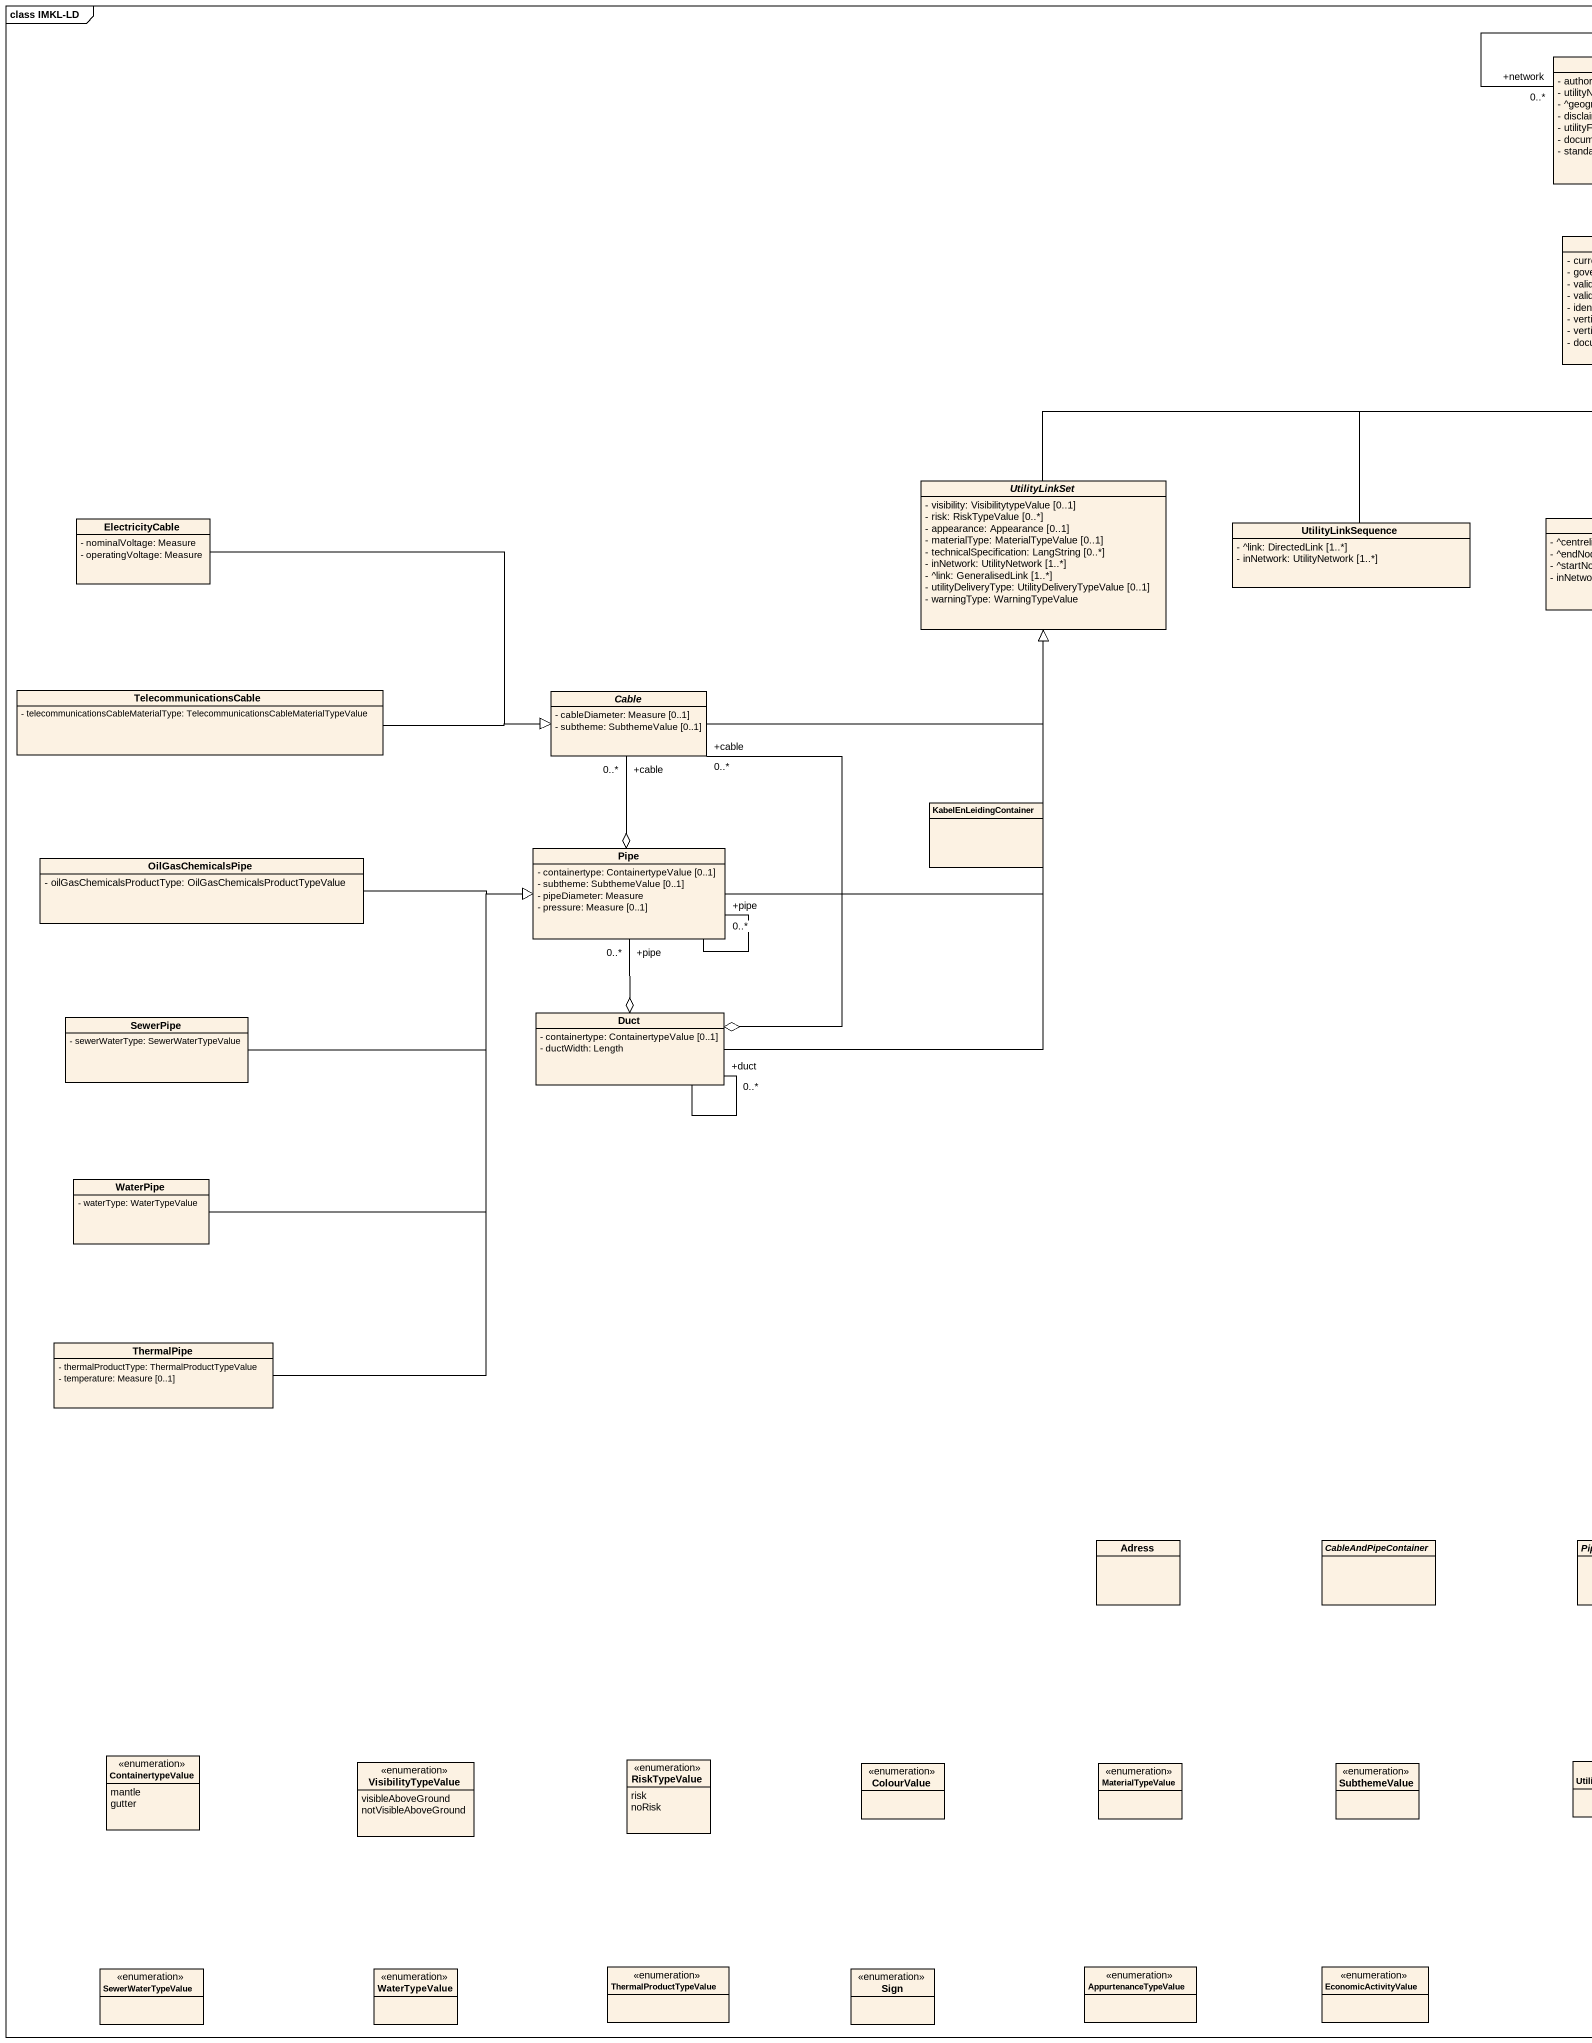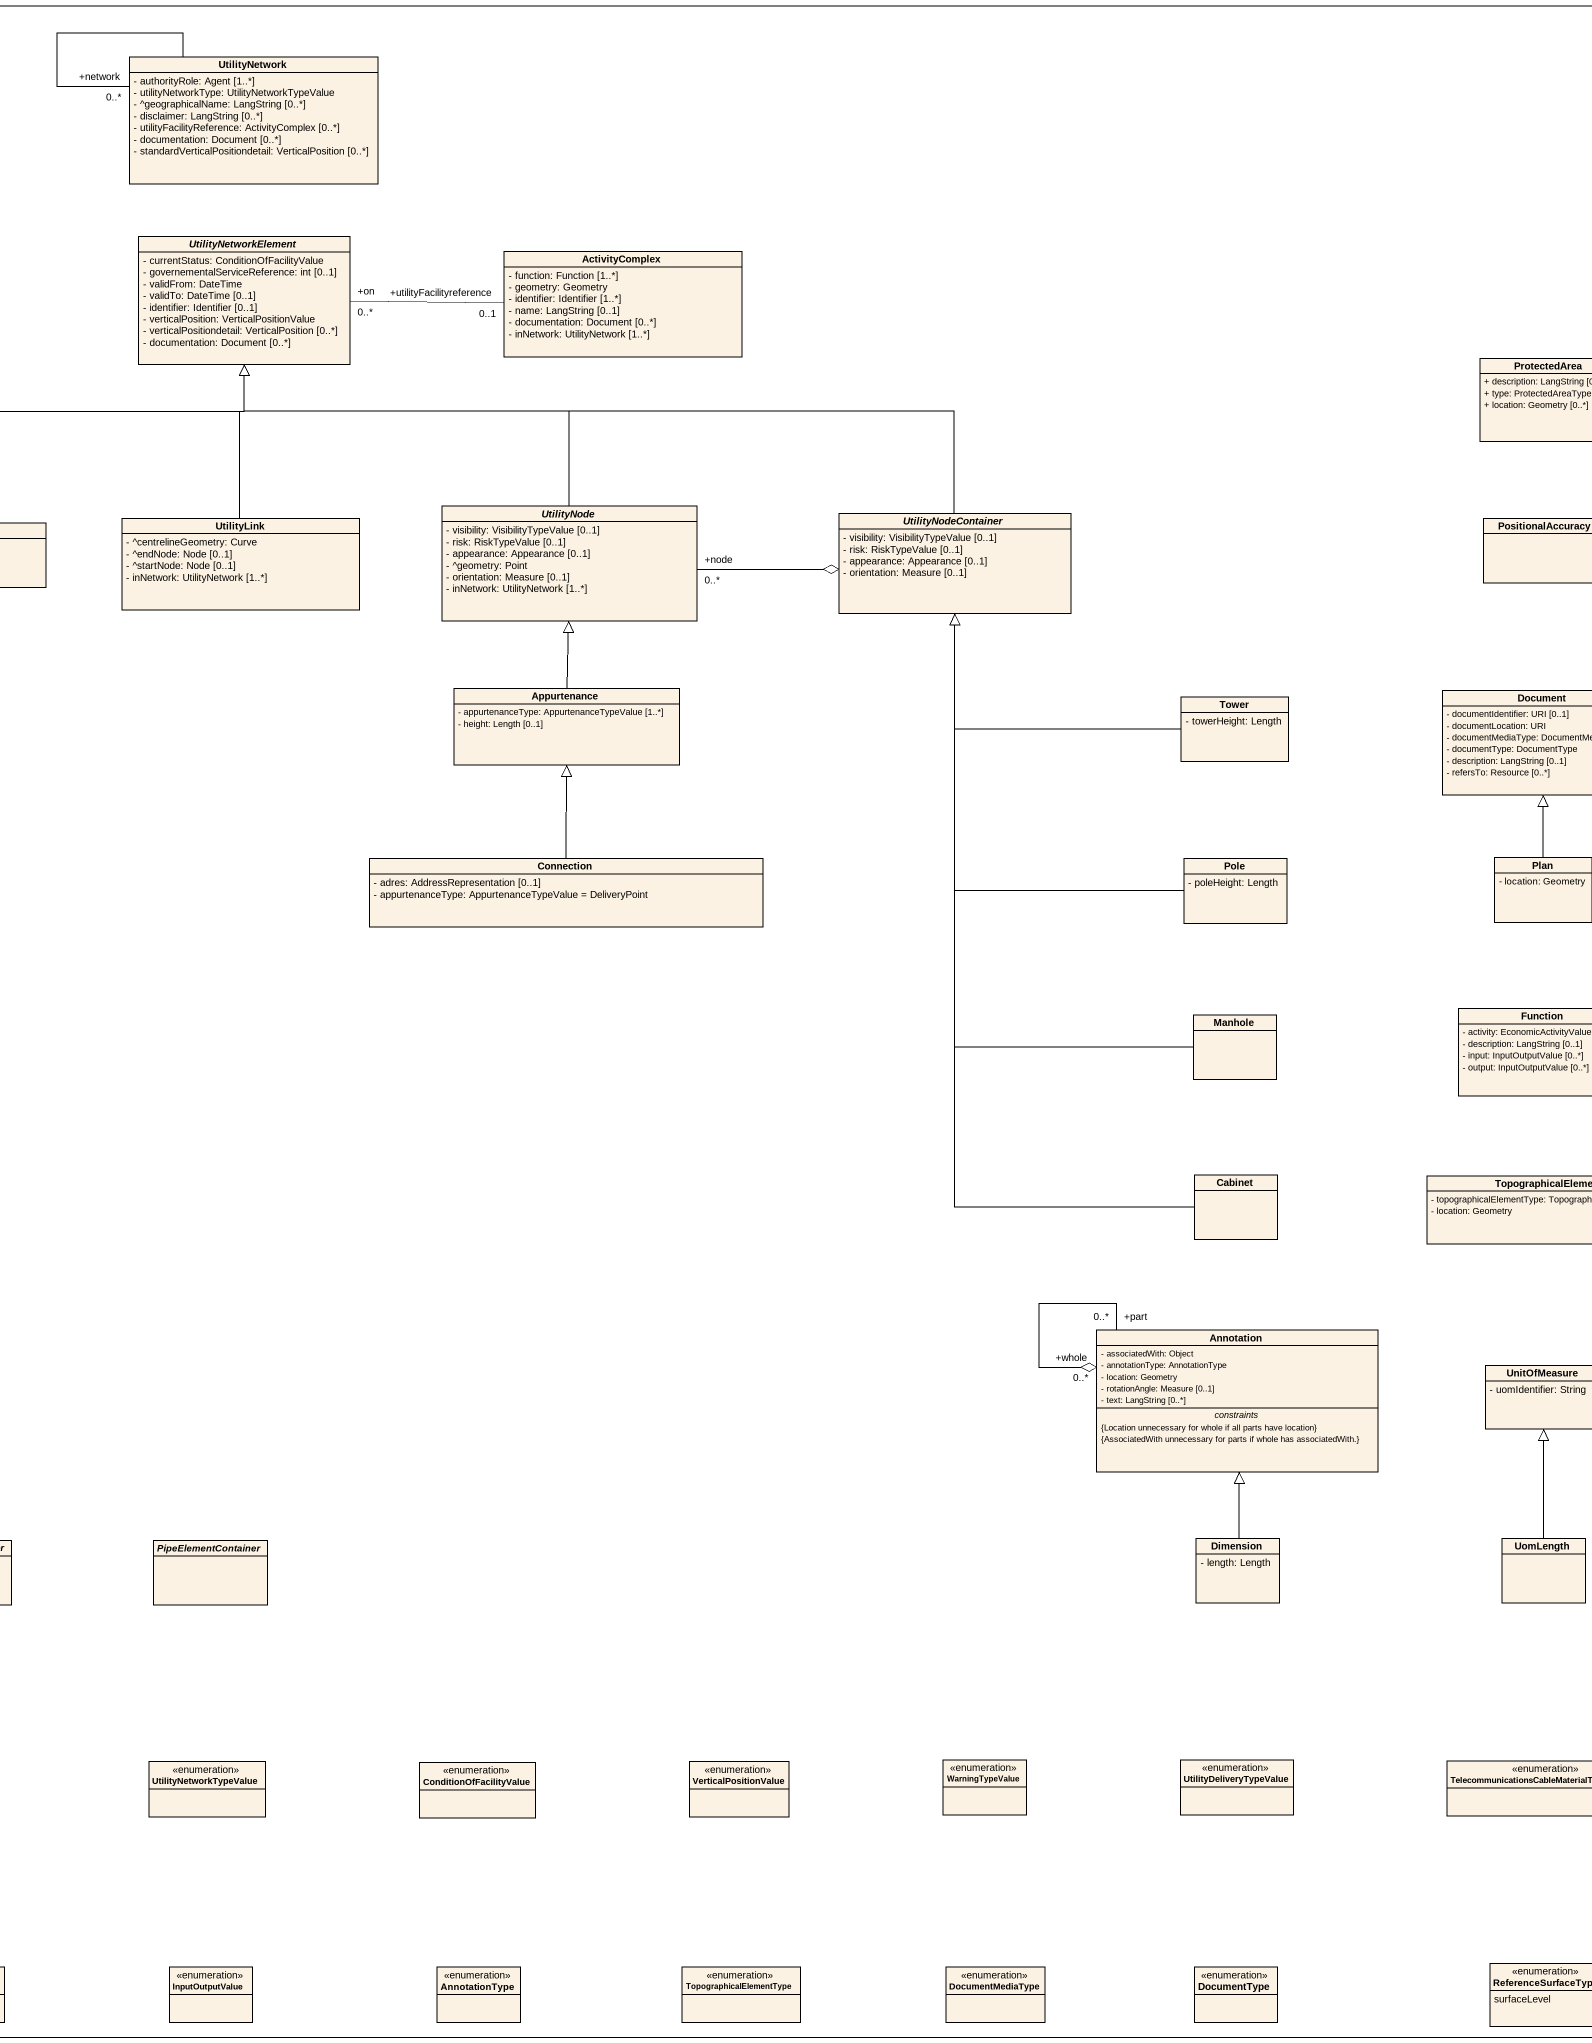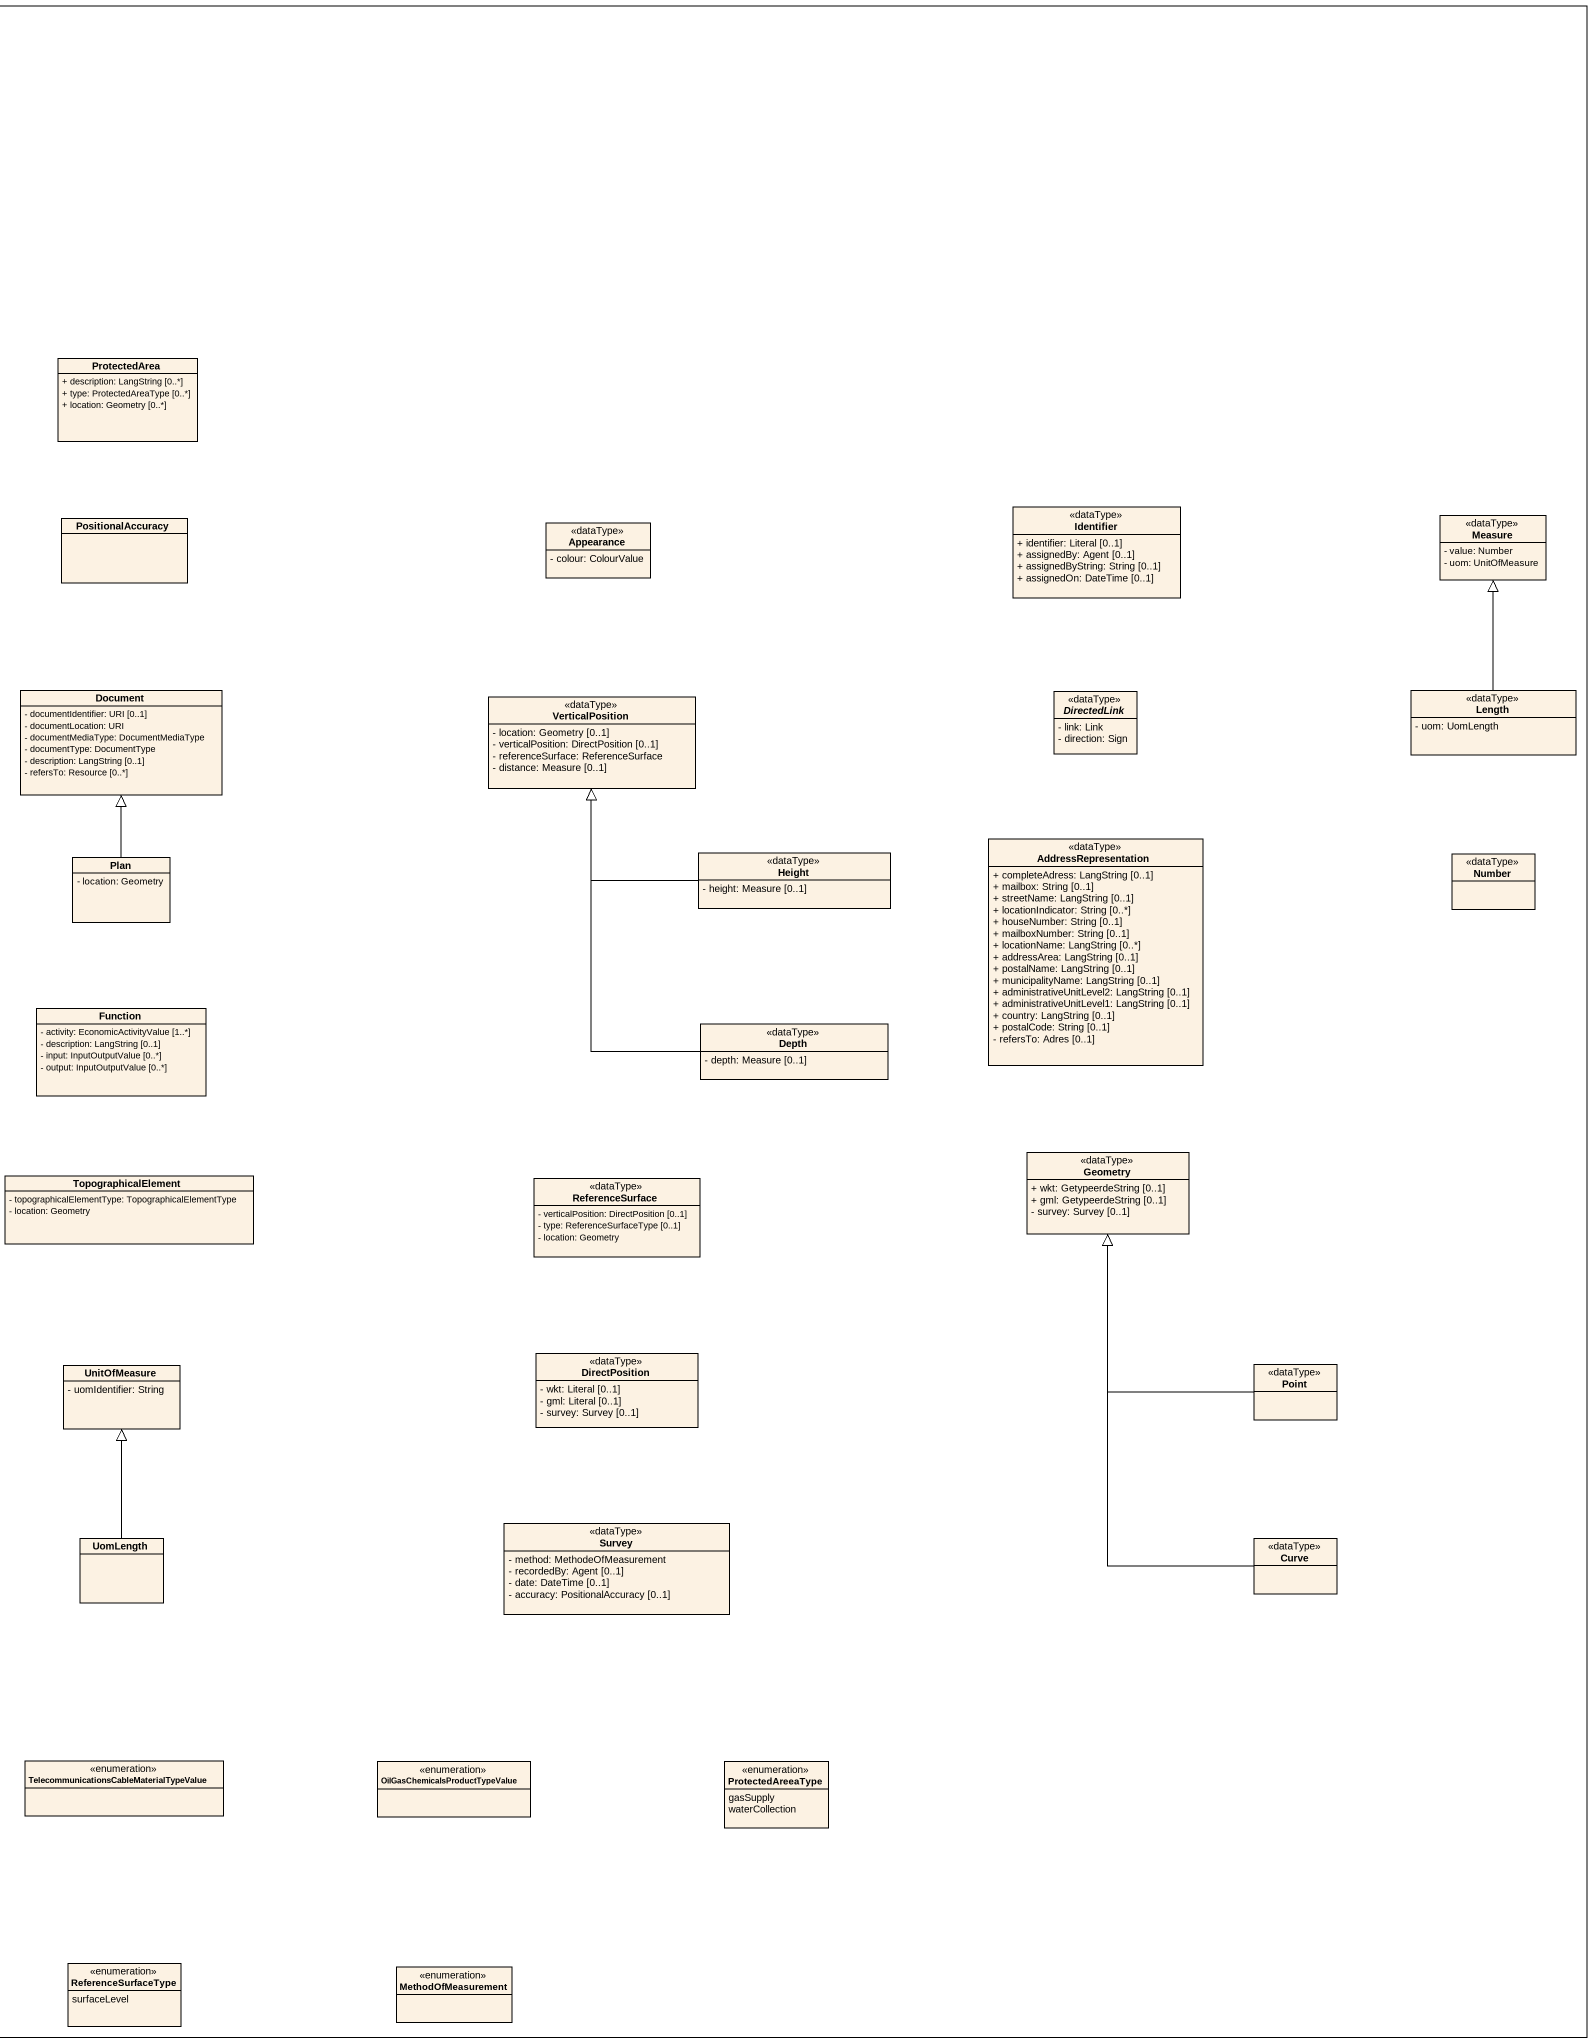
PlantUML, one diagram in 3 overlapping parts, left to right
@startuml
mainframe class IMKL-LD
hide circle
hide empty members
skinparam classAttributeIconSize 0
class UtilityNetwork {
  - authorityRole: Agent [1..*]
  - utilityNetworkType: UtilityNetworkTypeValue
  - ^geographicalName: LangString [0..*]
  - disclaimer: LangString [0..*]
  - utilityFacilityReference: ActivityComplex [0..*]
  - documentation: Document [0..*]
  - standardVerticalPositiondetail: VerticalPosition [0..*]
}
abstract class UtilityNetworkElement {
  - currentStatus: ConditionOfFacilityValue
  - governementalServiceReference: int [0..1]
  - validFrom: DateTime
  - validTo: DateTime [0..1]
  - identifier: Identifier [0..1]
  - verticalPosition: VerticalPositionValue
  - verticalPositiondetail: VerticalPosition [0..*]
  - documentation: Document [0..*]
}
class ActivityComplex {
  - function: Function [1..*]
  - geometry: Geometry
  - identifier: Identifier [1..*]
  - name: LangString [0..1]
  - documentation: Document [0..*]
  - inNetwork: UtilityNetwork [1..*]
}
class ProtectedArea {
  + description: LangString [0..*]
  + type: ProtectedAreaType [0..*]
  + location: Geometry [0..*]
}
abstract class UtilityLinkSet {
  - visibility: VisibilitytypeValue [0..1]
  - risk: RiskTypeValue [0..*]
  - appearance: Appearance [0..1]
  - materialType: MaterialTypeValue [0..1]
  - technicalSpecification: LangString [0..*]
  - inNetwork: UtilityNetwork [1..*]
  - ^link: GeneralisedLink [1..*]
  - utilityDeliveryType: UtilityDeliveryTypeValue [0..1]
  - warningType: WarningTypeValue
}
class ElectricityCable {
  - nominalVoltage: Measure
  - operatingVoltage: Measure
}
class UtilityLinkSequence {
  - ^link: DirectedLink [1..*]
  - inNetwork: UtilityNetwork [1..*]
}
class UtilityLink {
  - ^centrelineGeometry: Curve
  - ^endNode: Node [0..1]
  - ^startNode: Node [0..1]
  - inNetwork: UtilityNetwork [1..*]
}
abstract class UtilityNode {
  - visibility: VisibilityTypeValue [0..1]
  - risk: RiskTypeValue [0..1]
  - appearance: Appearance [0..1]
  - ^geometry: Point
  - orientation: Measure [0..1]
  - inNetwork: UtilityNetwork [1..*]
}
abstract class UtilityNodeContainer {
  - visibility: VisibilityTypeValue [0..1]
  - risk: RiskTypeValue [0..1]
  - appearance: Appearance [0..1]
  - orientation: Measure [0..1]
}
class PositionalAccuracy
class Appearance <<dataType>> {
  - colour: ColourValue
}
class Identifier <<dataType>> {
  + identifier: Literal [0..1]
  + assignedBy: Agent [0..1]
  + assignedByString: String [0..1]
  + assignedOn: DateTime [0..1]
}
class Measure <<dataType>> {
  - value: Number
  - uom: UnitOfMeasure
}
class TelecommunicationsCable {
  - telecommunicationsCableMaterialType: TelecommunicationsCableMaterialTypeValue
}
abstract class Cable {
  - cableDiameter: Measure [0..1]
  - subtheme: SubthemeValue [0..1]
}
class Appurtenance {
  - appurtenanceType: AppurtenanceTypeValue [1..*]
  - height: Length [0..1]
}
class Tower {
  - towerHeight: Length
}
class Document {
  - documentIdentifier: URI [0..1]
  - documentLocation: URI
  - documentMediaType: DocumentMediaType
  - documentType: DocumentType
  - description: LangString [0..1]
  - refersTo: Resource [0..*]
}
class VerticalPosition <<dataType>> {
  - location: Geometry [0..1]
  - verticalPosition: DirectPosition [0..1]
  - referenceSurface: ReferenceSurface
  - distance: Measure [0..1]
}
abstract class DirectedLink <<dataType>> {
  - link: Link
  - direction: Sign
}
class Length <<dataType>> {
  - uom: UomLength
}
class KabelEnLeidingContainer
class OilGasChemicalsPipe {
  - oilGasChemicalsProductType: OilGasChemicalsProductTypeValue
}
class Pipe {
  - containertype: ContainertypeValue [0..1]
  - subtheme: SubthemeValue [0..1]
  - pipeDiameter: Measure
  - pressure: Measure [0..1]
}
class Connection {
  - adres: AddressRepresentation [0..1]
  - appurtenanceType: AppurtenanceTypeValue = DeliveryPoint
}
class Pole {
  - poleHeight: Length
}
class Plan {
  - location: Geometry
}
class Height <<dataType>> {
  - height: Measure [0..1]
}
class AddressRepresentation <<dataType>> {
  + completeAdress: LangString [0..1]
  + mailbox: String [0..1]
  + streetName: LangString [0..1]
  + locationIndicator: String [0..*]
  + houseNumber: String [0..1]
  + mailboxNumber: String [0..1]
  + locationName: LangString [0..*]
  + addressArea: LangString [0..1]
  + postalName: LangString [0..1]
  + municipalityName: LangString [0..1]
  + administrativeUnitLevel2: LangString [0..1]
  + administrativeUnitLevel1: LangString [0..1]
  + country: LangString [0..1]
  + postalCode: String [0..1]
  - refersTo: Adres [0..1]
}
class Number <<dataType>>
class SewerPipe {
  - sewerWaterType: SewerWaterTypeValue
}
class Duct {
  - containertype: ContainertypeValue [0..1]
  - ductWidth: Length
}
class Manhole
class Function {
  - activity: EconomicActivityValue [1..*]
  - description: LangString [0..1]
  - input: InputOutputValue [0..*]
  - output: InputOutputValue [0..*]
}
class Depth <<dataType>> {
  - depth: Measure [0..1]
}
class Geometry <<dataType>> {
  + wkt: GetypeerdeString [0..1]
  + gml: GetypeerdeString [0..1]
  - survey: Survey [0..1]
}
class WaterPipe {
  - waterType: WaterTypeValue
}
class Cabinet
class TopographicalElement {
  - topographicalElementType: TopographicalElementType
  - location: Geometry
}
class ReferenceSurface <<dataType>> {
  - verticalPosition: DirectPosition [0..1]
  - type: ReferenceSurfaceType [0..1]
  - location: Geometry
}
class "Annotation" as Annotation_ {
  - associatedWith: Object
  - annotationType: AnnotationType
  - location: Geometry
  - rotationAngle: Measure [0..1]
  - text: LangString [0..*]
  -- constraints --
  {Location unnecessary for whole if all parts have location}
  {AssociatedWith unnecessary for parts if whole has associatedWith.}
}
class ThermalPipe {
  - thermalProductType: ThermalProductTypeValue
  - temperature: Measure [0..1]
}
class UnitOfMeasure {
  - uomIdentifier: String
}
class DirectPosition <<dataType>> {
  - wkt: Literal [0..1]
  - gml: Literal [0..1]
  - survey: Survey [0..1]
}
class Point <<dataType>>
class Adress
abstract class CableAndPipeContainer
abstract class PipeElementContainer
class Dimension {
  - length: Length
}
class UomLength
class Survey <<dataType>> {
  - method: MethodeOfMeasurement
  - recordedBy: Agent [0..1]
  - date: DateTime [0..1]
  - accuracy: PositionalAccuracy [0..1]
}
class Curve <<dataType>>
enum ContainertypeValue {
  mantle
  gutter
}
enum VisibilityTypeValue {
  visibleAboveGround
  notVisibleAboveGround
}
enum RiskTypeValue {
  risk
  noRisk
}
enum ColourValue
enum MaterialTypeValue
enum SubthemeValue
enum UtilityNetworkTypeValue
enum ConditionOfFacilityValue
enum VerticalPositionValue
enum WarningTypeValue
enum UtilityDeliveryTypeValue
enum "TelecommunicationsCableMaterialTypeValue" as TelecommunicationsCableMater
enum "OilGasChemicalsProductTypeValue" as OilGasChemicalsProductTypeVa
enum ProtectedAreeaType {
  gasSupply
  waterCollection
}
enum ThermalProductTypeValue
enum AppurtenanceTypeValue
enum EconomicActivityValue
enum InputOutputValue
enum AnnotationType
enum TopographicalElementType
enum DocumentMediaType
enum DocumentType
enum ReferenceSurfaceType {
  surfaceLevel
}
enum MethodOfMeasurement
enum SewerWaterTypeValue
enum WaterTypeValue
enum Sign
UtilityNetwork -- "+network\n0..*" UtilityNetwork
UtilityNetworkElement "+on\n0..*" -right- "+utilityFacilityreference\n0..1" ActivityComplex
UtilityLinkSet -right-|> UtilityNetworkElement
ElectricityCable -right-|> Cable
UtilityLinkSequence -up-|> UtilityNetworkElement
UtilityLink -up-|> UtilityNetworkElement
UtilityNode -up-|> UtilityNetworkElement
UtilityNode -up-|> UtilityNetworkElement
UtilityNode "+node\n0..*" -right-o UtilityNodeContainer
UtilityNodeContainer -left-|> UtilityNetworkElement
TelecommunicationsCable -right-|> Cable
Cable -right-|> UtilityLinkSet
Cable "+cable\n0..*" --o Pipe
Cable "+cable\n0..*" --o Duct
Appurtenance -up-|> UtilityNode
Tower -left-|> UtilityNodeContainer
Length -up-|> Measure
OilGasChemicalsPipe -right-|> Pipe
Pipe -up-|> UtilityLinkSet
Pipe -- "+pipe\n0..*" Pipe
Pipe "+pipe\n0..*" --o Duct
Connection -up-|> Appurtenance
Pole -up-|> UtilityNodeContainer
Plan -up-|> Document
Height -up-|> VerticalPosition
SewerPipe -right-|> Pipe
Duct -up-|> UtilityLinkSet
Duct -- "+duct\n0..*" Duct
Manhole -up-|> UtilityNodeContainer
Depth -up-|> VerticalPosition
WaterPipe -up-|> Pipe
Cabinet -up-|> UtilityNodeContainer
Annotation_ "+part\n0..*" --o "+whole\n0..*" Annotation_
ThermalPipe -up-|> Pipe
Point -up-|> Geometry
Dimension -up-|> Annotation_
UomLength -up-|> UnitOfMeasure
Curve -up-|> Geometry
@enduml
